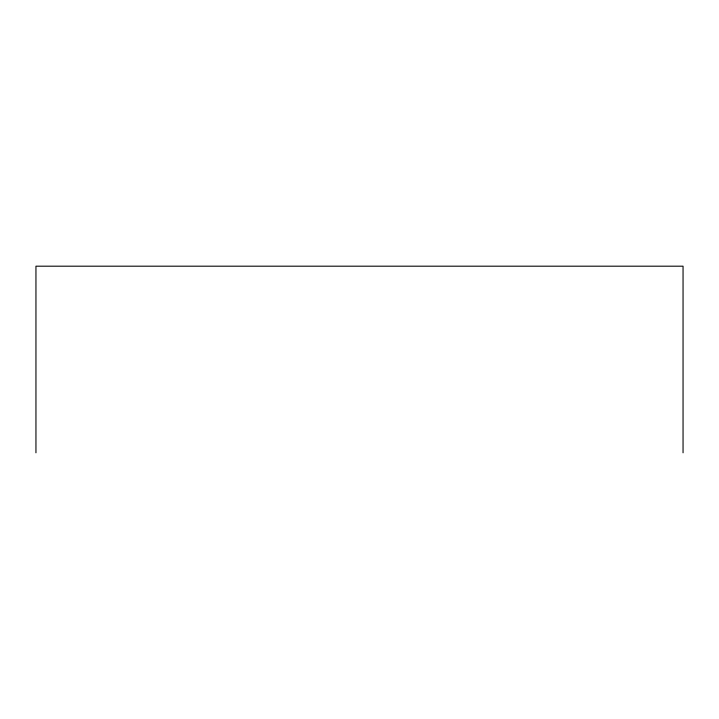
<?xml version="1.0" encoding="UTF-8"?>
<svg xmlns="http://www.w3.org/2000/svg" width="719" height="719" viewBox="0 0 719 719"><rect width="100%" height="100%" fill="white"/><g stroke="black" fill="none" stroke-linecap="round" stroke-linejoin="round"><path stroke-width="1.08" d="M683.05 452.808L683.05 266.192L35.95 266.192L35.95 452.808"/></g></svg>
